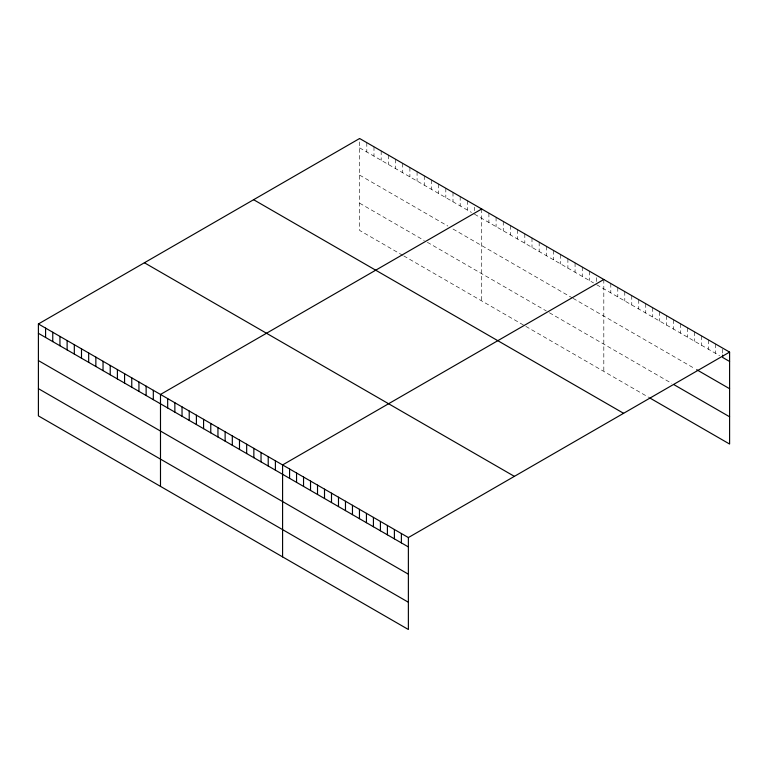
<?xml version="1.0" encoding="UTF-8"?>
<svg xmlns="http://www.w3.org/2000/svg" width="768" height="768" viewBox="0 0 768 768"><rect width="100%" height="100%" fill="white"/><g stroke="black" fill="none" stroke-linecap="round" stroke-linejoin="round"><path stroke-width="0.58" stroke-dasharray="3.84 2.88" d="M359.626 147.859L471.456 212.429M474.538 214.205L593.549 282.922M596.63 284.698L719.616 355.699M359.626 175.114L447.859 226.051M452.995 229.018L572.006 297.725M573.034 298.32L694.656 368.544M359.626 203.184L424.262 240.509M427.344 242.285L546.355 310.992M549.437 312.768L671.693 383.357M402.72 255.312L359.626 230.438L359.626 138.499M403.747 255.907L524.813 325.805M525.84 326.39L648.739 397.354M722.611 349.238L722.611 353.923M715.622 344.035L715.622 353.395M708.634 340.003L708.634 349.363M701.645 335.962L701.645 345.322M694.656 331.93L694.656 341.29M687.667 327.898L687.667 337.258M680.678 323.866L680.678 333.226M673.69 319.824L673.69 329.184M666.701 315.792L666.701 325.152M659.712 311.76L659.712 321.12M652.733 307.718L652.733 317.078M645.744 303.686L645.744 313.046M638.755 299.654L638.755 309.014M631.766 295.622L631.766 304.982M624.778 291.581L624.778 300.941M617.789 287.549L617.789 296.909M610.8 283.517L610.8 292.877M603.811 279.485L603.811 371.414M596.63 277.67L596.63 282.355M589.45 271.19L589.45 280.55M582.269 267.043L582.269 276.403M575.078 262.896L575.078 272.256M567.898 258.749L567.898 268.109M560.717 254.602L560.717 263.962M553.536 250.454L553.536 259.814M546.355 246.307L546.355 255.667M539.174 242.16L539.174 251.52M531.994 238.013L531.994 247.373M524.813 233.866L524.813 243.226M517.632 229.728L517.632 239.088M510.442 225.581L510.442 234.941M503.261 221.434L503.261 230.794M496.08 217.286L496.08 226.646M488.899 213.139L488.899 222.499M481.718 208.992L481.718 300.922M474.538 207.187L474.538 210.691M467.357 200.698L467.357 210.058M460.176 196.55L460.176 205.91M452.995 192.403L452.995 201.763M445.814 188.256L445.814 197.616M438.624 184.109L438.624 193.469M431.443 179.971L431.443 189.331M424.262 175.824L424.262 185.184M417.082 171.677L417.082 181.037M409.901 167.53L409.901 176.89M402.72 163.382L402.72 172.742M395.539 159.235L395.539 168.595M388.358 155.088L388.358 164.448M381.178 150.941L381.178 160.301M373.987 146.794L373.987 156.154M366.806 142.646L366.806 152.006"/><path stroke-width="1.15" d="M38.4 323.962L408.374 537.562L408.374 629.501L38.4 415.891L38.4 323.962L359.626 138.499L729.6 352.109L729.6 444.038L649.738 397.93M481.718 208.992L160.493 394.454L160.493 486.384M603.811 279.485L282.586 464.938L282.586 556.877M408.374 537.562L729.6 352.109M729.6 361.469L722.611 357.427L722.611 355.094M696.653 369.696L729.6 388.714M673.69 384.509L729.6 416.784M253.622 199.709L623.597 413.309M144.403 262.762L514.378 476.362M38.4 333.322L408.374 546.922M38.4 360.576L408.374 574.176M38.4 388.646L408.374 602.246M401.386 533.53L401.386 542.89M394.397 529.498L394.397 538.858M387.408 525.456L387.408 534.816M380.419 521.424L380.419 530.784M373.43 517.392L373.43 526.752M366.442 513.36L366.442 522.72M359.453 509.318L359.453 518.678M352.464 505.286L352.464 514.646M345.475 501.254L345.475 510.614M338.486 497.213L338.486 506.573M331.498 493.181L331.498 502.541M324.509 489.149L324.509 498.509M317.52 485.117L317.52 494.477M310.531 481.075L310.531 490.435M303.542 477.043L303.542 486.403M296.554 473.011L296.554 482.371M289.574 468.97L289.574 478.33M275.395 460.79L275.395 470.15M268.214 456.643L268.214 466.003M261.034 452.496L261.034 461.856M253.853 448.358L253.853 457.718M246.672 444.211L246.672 453.571M239.491 440.064L239.491 449.424M232.31 435.917L232.31 445.277M225.13 431.77L225.13 441.13M217.949 427.622L217.949 436.982M210.768 423.475L210.768 432.835M203.578 419.328L203.578 428.688M196.397 415.181L196.397 424.541M189.216 411.034L189.216 420.394M182.035 406.886L182.035 416.246M174.854 402.739L174.854 412.099M167.674 398.602L167.674 407.962M153.312 390.307L153.312 399.667M146.131 386.16L146.131 395.52M138.941 382.013L138.941 391.373M131.76 377.866L131.76 387.226M124.579 373.718L124.579 383.078M117.398 369.571L117.398 378.931M110.218 365.424L110.218 374.784M103.037 361.277L103.037 370.637M95.856 357.13L95.856 366.49M88.675 352.992L88.675 362.352M81.494 348.845L81.494 358.205M74.314 344.698L74.314 354.058M67.123 340.55L67.123 349.91M59.942 336.403L59.942 345.763M52.762 332.256L52.762 341.616M45.581 328.109L45.581 337.469"/></g></svg>
